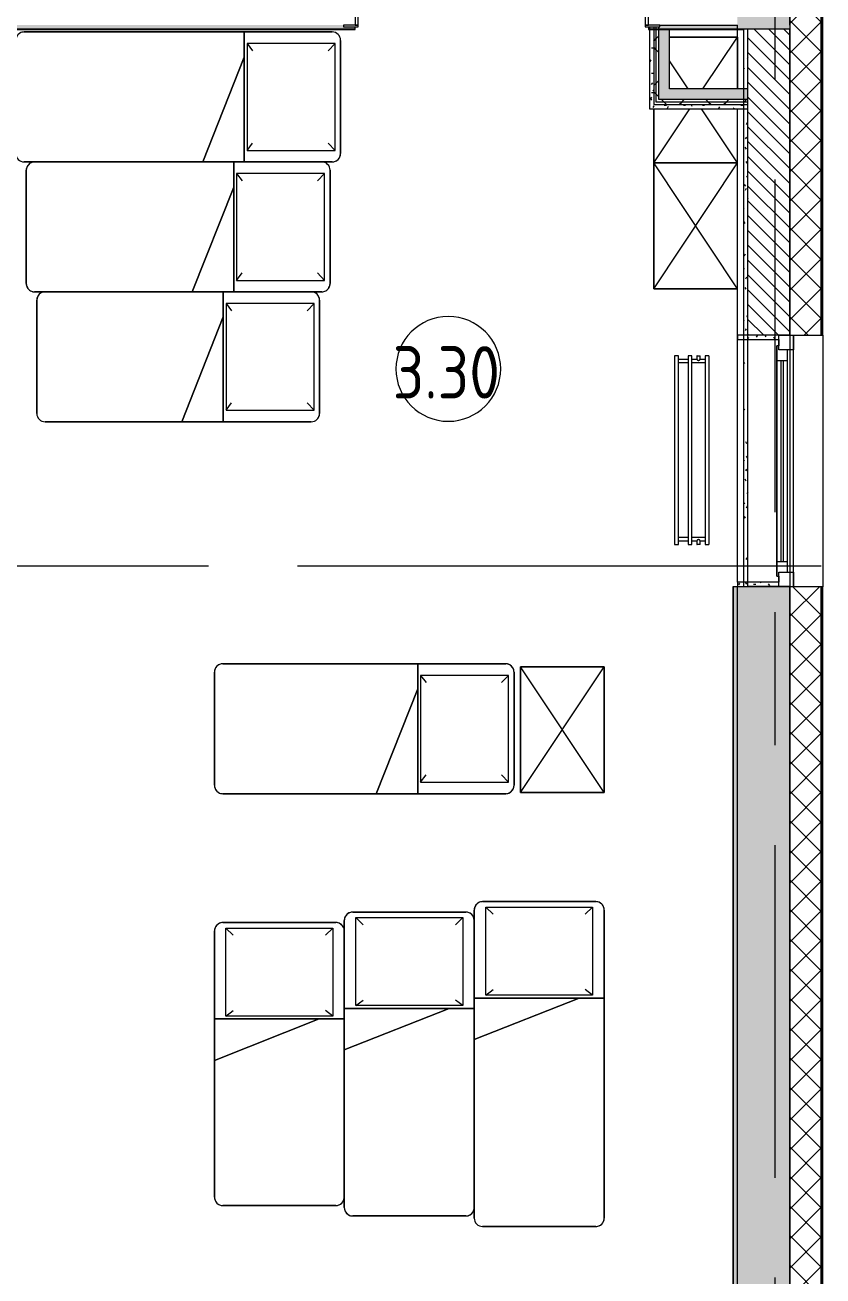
# Model space of a CAD drawing. Header units: millimetres. Extents: x 81382 to 274764, y -8553 to 29000.
# Drawn here: x 121430 to 125238, y 4411 to 10380 of the extents above; entities that cross this region are included whole.
import ezdxf

# ---------------------------------------------------------------- set-up
doc = ezdxf.new("R2010")
doc.units = ezdxf.units.MM
doc.linetypes.add('Осевая', pattern=[3175, 635, -476.25, 1587.5, -476.25])
for name, color, linetype, lineweight in [('A-AREA-IDEN', 7, 'Continuous', 9), ('A-DOOR', 7, 'Continuous', 9), ('A-DOOR-1', 7, 'Continuous', 13), ('A-DOOR-FRAM', 7, 'Continuous', 13), ('A-GLAZ', 7, 'Continuous', 9), ('A-GLAZ-1', 7, 'Continuous', 13), ('A-WALL', 7, 'Continuous', 9), ('I-WALL', 7, 'Continuous', 9), ('M-EQPM', 7, 'Continuous', 9), ('Оси', 7, 'Continuous', 9), ('Оси-2', 7, 'Осевая', 9)]:
    doc.layers.add(name, color=color, linetype=linetype, lineweight=lineweight)
for name, color, linetype, lineweight, true_color in [('A-WALL-1', 7, 'Continuous', 9, 0x3c3c3c), ('A-WALL-FNSH-1', 7, 'Continuous', 9, 0x3c3c3c), ('I-FURN-1', 7, 'Continuous', 9, 0xf0f0f0)]:
    doc.layers.add(name, color=color, linetype=linetype, lineweight=lineweight, true_color=true_color)
doc.styles.add('GOST Common', font='GOST_Common.ttf', dxfattribs={"width": 0.9, "height": 250})
pattern_1 = [(45, (0, 0), (-57.024626, 57.024626), []), (45, (57.025, 0), (-57.024626, 57.024626), [100.806, -20.161, 3.353, -16.808])]
pattern_2 = [(0, (0, 0), (121.92, 30.48), [10.058, -81.382, 10.058, -81.382, -487.68]), (0, (0, 0), (121.92, 30.48), [-182.88, 10.058, -172.822, 10.058, -81.382, -213.36]), (0, (0, 0), (121.92, 30.48), [-457.2, 10.058, -50.902, 10.058, -142.342]), (120, (45.72, 15.24), (-87.356454, 90.345817), [10.058, -81.382, 10.058, -81.382, -487.68]), (120, (45.72, 15.24), (-87.356454, 90.345817), [-182.88, 10.058, -172.822, 10.058, -81.382, -213.36]), (120, (45.72, 15.24), (-87.356454, 90.345817), [-457.2, 10.058, -50.902, 10.058, -142.342]), (240, (60.96, 76.2), (-34.563546, -120.825817), [10.058, -81.382, 10.058, -81.382, -487.68]), (240, (60.96, 76.2), (-34.563546, -120.825817), [-182.88, 10.058, -172.822, 10.058, -81.382, -213.36]), (240, (60.96, 76.2), (-34.563546, -120.825817), [-457.2, 10.058, -50.902, 10.058, -142.342])]
pattern_3 = [(45, (0, 0), (-106.06602, 106.06602), []), (135, (0, 0), (-106.06602, -106.06602), [])]

# ---------------------------------------------------------------- blocks, each defined once
blk = doc.blocks.new('120_Окно_СКБ_1Ст - 120_Окно_СКБ_1Ст 1200х2500_h_ с форточкой 3-24161067-План размещения напольных электротехнических лючков и розеток 3 этажа в осях 23-33')
at = {"layer": 'A-GLAZ'}
for p, q in [((600, -57), (-600, -57)), ((-480, -107), (480, -107)), ((480, -117), (-480, -117)), ((-580, -127), (-550, -127)), ((550, -127), (579, -127))]:
    blk.add_line(p, q, dxfattribs=at)
at = {"layer": 'A-GLAZ-1'}
for p, q in [((-600, -127), (-600, -57)), ((-600, -57), (-530, -57)), ((-530, -57), (-530, -127)), ((530, -127), (530, -57)), ((530, -57), (600, -57)), ((600, -57), (600, -127)), ((530, -87), (-530, -87)), ((-530, -87), (-530, -127)), ((-480, -137), (-480, -87)), ((480, -137), (480, -87)), ((530, -127), (530, -87)), ((-530, -127), (-600, -127)), ((-530, -127), (-550, -127)), ((-550, -127), (-550, -137)), ((-550, -137), (550, -137)), ((550, -137), (-550, -137)), ((600, -127), (530, -127)), ((550, -127), (530, -127)), ((550, -137), (550, -127))]:
    blk.add_line(p, q, dxfattribs=at)
blk = doc.blocks.new('110_Дверь_СКБ_2Ст - Д-5_п_ Из игровой в коридор-32679362-План размещения напольных электротехнических лючков и розеток 3 этажа в осях 23-33')
at = {"layer": 'A-DOOR'}
for centre, radius, start, end in [((662.5, 110), 900, 90, 180), ((-637.5, 110), 400, 360, 90)]:
    blk.add_arc(centre, radius, start, end, dxfattribs=at)
at = {"layer": 'A-DOOR-1'}
for p, q in [((662.5, 1010), (612.5, 1010)), ((612.5, 1010), (612.5, 110)), ((662.5, 110), (662.5, 1010)), ((-637.5, 510), (-637.5, 110)), ((-587.5, 510), (-637.5, 510)), ((-587.5, 110), (-587.5, 510)), ((-637.5, 110), (-587.5, 110)), ((612.5, 110), (662.5, 110))]:
    blk.add_line(p, q, dxfattribs=at)
at = {"layer": 'A-DOOR-FRAM'}
for p, q in [((-672.5, 118), (-742.5, 118)), ((-742.5, 118), (-742.5, 110)), ((-742.5, 110), (-672.5, 110)), ((-637.5, 110), (-687.5, 110)), ((-687.5, 110), (-687.5, 30)), ((-672.5, 110), (-672.5, 118)), ((-637.5, 60), (-637.5, 110)), ((-627.5, 60), (-637.5, 60)), ((-627.5, 30), (-627.5, 60)), ((662.5, 60), (652.5, 60)), ((652.5, 60), (652.5, 30)), ((662.5, 110), (662.5, 60)), ((712.5, 110), (662.5, 110)), ((767.5, 118), (697.5, 118)), ((697.5, 118), (697.5, 110)), ((697.5, 110), (767.5, 110)), ((712.5, 30), (712.5, 110)), ((767.5, 110), (767.5, 118)), ((-687.5, 30), (-627.5, 30)), ((-672.5, 30), (-687.5, 30)), ((-687.5, 30), (-687.5, -110)), ((-672.5, -110), (-672.5, 30)), ((652.5, 30), (712.5, 30)), ((712.5, 30), (697.5, 30)), ((697.5, 30), (697.5, -110)), ((712.5, -110), (712.5, 30)), ((-672.5, -110), (-742.5, -110)), ((-742.5, -110), (-742.5, -118)), ((-742.5, -118), (-672.5, -118)), ((-687.5, -110), (-672.5, -110)), ((-672.5, -118), (-672.5, -110)), ((697.5, -110), (712.5, -110)), ((767.5, -110), (697.5, -110)), ((697.5, -110), (697.5, -118)), ((697.5, -118), (767.5, -118)), ((767.5, -118), (767.5, -110))]:
    blk.add_line(p, q, dxfattribs=at)
blk = doc.blocks.new('Bed - Small Sizes - 1_118-25586206-План размещения напольных электротехнических лючков и розеток 3 этажа в осях 23-33')
at = {"layer": 'I-FURN-1'}
for p, q in [((-332.7, 1510), (-332.7, 460)), ((-332.7, 460), (-332.7, 1510)), ((247.3, 1550), (-292.7, 1550)), ((-292.7, 1550), (247.3, 1550)), ((287.3, 657.7), (287.3, 1510)), ((287.3, 1510), (287.3, 1460)), ((287.3, 1460), (287.3, 657.7)), ((287.3, 657.7), (-212.7, 460)), ((-212.7, 460), (287.3, 657.7)), ((-212.7, 460), (287.3, 657.7)), ((287.3, 460), (287.3, 657.7)), ((287.3, 657.7), (287.3, 510)), ((287.3, 510), (287.3, 657.7)), ((287.3, 657.7), (287.3, 510)), ((287.3, 510), (287.3, 460)), ((287.3, 90), (287.3, 510)), ((287.3, 510), (287.3, 90)), ((-212.7, 460), (-332.7, 460)), ((-332.7, 460), (-332.7, 40)), ((-332.7, 40), (-332.7, 460)), ((-332.7, 460), (-212.7, 460)), ((-332.7, 460), (-332.7, 40)), ((-332.7, 40), (-332.7, 460)), ((-332.7, 460), (-212.7, 460)), ((-277.5, 446.2), (-242.7, 420)), ((-277.5, 26.2), (-277.5, 446.2)), ((-277.5, 446.2), (232.5, 446.2)), ((-277.5, 446.2), (232.5, 446.2)), ((-277.5, 26.2), (-277.5, 446.2)), ((287.3, 460), (-212.7, 460)), ((-212.7, 460), (287.3, 460)), ((-212.7, 460), (287.3, 460)), ((287.3, 460), (-212.7, 460)), ((-212.7, 460), (287.3, 460)), ((232.5, 446.2), (197.3, 420)), ((232.5, 446.2), (232.5, 26.2)), ((232.5, 446.2), (232.5, 26.2)), ((287.3, 40), (287.3, 460)), ((287.3, 460), (287.3, 90)), ((-277.5, 26.2), (-242.7, 60)), ((232.5, 26.2), (197.3, 60)), ((287.3, 90), (287.3, 40)), ((287.3, 40), (287.3, 90)), ((287.3, 90), (287.3, 40)), ((-292.7, 0), (247.3, 0)), ((247.3, 0), (-292.7, 0)), ((232.5, 26.2), (-277.5, 26.2)), ((232.5, 26.2), (-277.5, 26.2)), ((-292.7, 0), (247.3, 0)), ((247.3, 0), (-292.7, 0))]:
    blk.add_line(p, q, dxfattribs=at)
for centre, start, end in [((-292.7, 1510), 90, 180), ((-292.7, 1510), 105, 180), ((-292.7, 1510), 90, 105), ((247.3, 1510), 360, 90), ((247.3, 1510), 45, 90), ((247.3, 1510), 0, 45), ((-292.7, 40), 180, 270), ((-292.7, 40), 180, 270), ((-292.7, 40), 180, 270), ((-292.7, 40), 180, 210), ((-292.7, 40), 210, 225), ((-292.7, 40), 225, 240), ((-292.7, 40), 240, 255), ((-292.7, 40), 255, 270), ((247.3, 40), 270, 360), ((247.3, 40), 270, 0), ((247.3, 40), 270, 360), ((247.3, 40), 270, 285), ((247.3, 40), 285, 300), ((247.3, 40), 300, 315), ((247.3, 40), 315, 330), ((247.3, 40), 330, 345), ((247.3, 40), 345, 360)]:
    blk.add_arc(centre, 40, start, end, dxfattribs=at)
blk = doc.blocks.new('Bed - Small Sizes - Single 5-25586207-План размещения напольных электротехнических лючков и розеток 3 этажа в осях 23-33')
at = {"layer": 'I-FURN-1'}
for p, q in [((247.3, 1450), (-292.7, 1450)), ((-292.7, 1450), (247.3, 1450)), ((-332.7, 1410), (-332.7, 607.7)), ((-332.7, 607.7), (-332.7, 1410)), ((287.3, 657.7), (287.3, 1410)), ((287.3, 1410), (287.3, 1360)), ((287.3, 1360), (287.3, 657.7)), ((287.3, 657.7), (-212.7, 460)), ((-212.7, 460), (287.3, 657.7)), ((-212.7, 460), (287.3, 657.7)), ((287.3, 460), (287.3, 657.7)), ((287.3, 657.7), (287.3, 510)), ((287.3, 510), (287.3, 657.7)), ((287.3, 657.7), (287.3, 510)), ((-332.7, 607.7), (-332.7, 460)), ((-332.7, 460), (-332.7, 607.7)), ((287.3, 510), (287.3, 460)), ((287.3, 90), (287.3, 510)), ((287.3, 510), (287.3, 90)), ((-212.7, 460), (-332.7, 460)), ((-332.7, 460), (-332.7, 410)), ((-332.7, 40), (-332.7, 460)), ((-332.7, 460), (-212.7, 460)), ((-332.7, 460), (-332.7, 40)), ((-332.7, 40), (-332.7, 460)), ((-332.7, 460), (-212.7, 460)), ((-277.5, 446.2), (-242.7, 420)), ((-277.5, 26.2), (-277.5, 446.2)), ((-277.5, 446.2), (232.5, 446.2)), ((-277.5, 446.2), (232.5, 446.2)), ((-277.5, 26.2), (-277.5, 446.2)), ((287.3, 460), (-212.7, 460)), ((-212.7, 460), (287.3, 460)), ((-212.7, 460), (287.3, 460)), ((287.3, 460), (-212.7, 460)), ((-212.7, 460), (287.3, 460)), ((232.5, 446.2), (197.3, 420)), ((232.5, 446.2), (232.5, 26.2)), ((232.5, 446.2), (232.5, 26.2)), ((287.3, 40), (287.3, 460)), ((287.3, 460), (287.3, 90)), ((-332.7, 410), (-332.7, 40)), ((-277.5, 26.2), (-242.7, 60)), ((232.5, 26.2), (197.3, 60)), ((287.3, 90), (287.3, 40)), ((287.3, 40), (287.3, 90)), ((287.3, 90), (287.3, 40)), ((-292.7, 0), (247.3, 0)), ((247.3, 0), (-292.7, 0)), ((232.5, 26.2), (-277.5, 26.2)), ((232.5, 26.2), (-277.5, 26.2)), ((-292.7, 0), (247.3, 0)), ((247.3, 0), (-292.7, 0))]:
    blk.add_line(p, q, dxfattribs=at)
for centre, start, end in [((-292.7, 1410), 90, 180), ((-292.7, 1410), 90, 150), ((247.3, 1410), 360, 90), ((247.3, 1410), 75, 90), ((247.3, 1410), 0, 75), ((-292.7, 1410), 150, 180), ((-292.7, 40), 180, 270), ((-292.7, 40), 180, 225), ((-292.7, 40), 180, 240), ((-292.7, 40), 180, 195), ((-292.7, 40), 195, 210), ((-292.7, 40), 210, 270), ((-292.7, 40), 225, 255), ((-292.7, 40), 240, 270), ((-292.7, 40), 255, 270), ((247.3, 40), 270, 360), ((247.3, 40), 270, 300), ((247.3, 40), 270, 285), ((247.3, 40), 270, 285), ((247.3, 40), 285, 330), ((247.3, 40), 285, 315), ((247.3, 40), 300, 360), ((247.3, 40), 315, 330), ((247.3, 40), 330, 0), ((247.3, 40), 330, 360)]:
    blk.add_arc(centre, 40, start, end, dxfattribs=at)
blk = doc.blocks.new('Bed - Small Sizes - Single 6-25586208-План размещения напольных электротехнических лючков и розеток 3 этажа в осях 23-33')
at = {"layer": 'I-FURN-1'}
for p, q in [((247.3, 1350), (-292.7, 1350)), ((-292.7, 1350), (247.3, 1350)), ((-332.7, 1310), (-332.7, 607.7)), ((-332.7, 607.7), (-332.7, 1310)), ((287.3, 657.7), (287.3, 1310)), ((287.3, 1310), (287.3, 657.7)), ((287.3, 657.7), (-212.7, 460)), ((-212.7, 460), (287.3, 657.7)), ((-212.7, 460), (287.3, 657.7)), ((287.3, 460), (287.3, 657.7)), ((287.3, 657.7), (287.3, 460)), ((287.3, 40), (287.3, 657.7)), ((287.3, 657.7), (287.3, 40)), ((-332.7, 607.7), (-332.7, 460)), ((-332.7, 460), (-332.7, 607.7)), ((-212.7, 460), (-332.7, 460)), ((-332.7, 460), (-332.7, 410)), ((-332.7, 40), (-332.7, 460)), ((-332.7, 460), (-212.7, 460)), ((-332.7, 460), (-332.7, 40)), ((-332.7, 40), (-332.7, 460)), ((-332.7, 460), (-212.7, 460)), ((-277.5, 446.2), (-242.7, 420)), ((-277.5, 26.2), (-277.5, 446.2)), ((-277.5, 446.2), (232.5, 446.2)), ((-277.5, 446.2), (232.5, 446.2)), ((-277.5, 26.2), (-277.5, 446.2)), ((287.3, 460), (-212.7, 460)), ((-212.7, 460), (287.3, 460)), ((-212.7, 460), (287.3, 460)), ((287.3, 460), (-212.7, 460)), ((-212.7, 460), (287.3, 460)), ((232.5, 446.2), (197.3, 420)), ((232.5, 446.2), (232.5, 26.2)), ((232.5, 446.2), (232.5, 26.2)), ((287.3, 40), (287.3, 460)), ((287.3, 460), (287.3, 40)), ((-332.7, 410), (-332.7, 40)), ((-277.5, 26.2), (-242.7, 60)), ((232.5, 26.2), (197.3, 60)), ((-292.7, 0), (247.3, 0)), ((247.3, 0), (-292.7, 0)), ((232.5, 26.2), (-277.5, 26.2)), ((232.5, 26.2), (-277.5, 26.2)), ((-292.7, 0), (247.3, 0)), ((247.3, 0), (-292.7, 0))]:
    blk.add_line(p, q, dxfattribs=at)
for centre, start, end in [((-292.7, 1310), 90, 180), ((-292.7, 1310), 105, 180), ((-292.7, 1310), 90, 105), ((247.3, 1310), 360, 90), ((247.3, 1310), 75, 90), ((247.3, 1310), 60, 75), ((247.3, 1310), 45, 60), ((247.3, 1310), 30, 45), ((247.3, 1310), 15, 30), ((247.3, 1310), 0, 15), ((-292.7, 40), 180, 270), ((-292.7, 40), 180, 210), ((-292.7, 40), 180, 195), ((-292.7, 40), 180, 270), ((-292.7, 40), 195, 225), ((-292.7, 40), 210, 240), ((-292.7, 40), 225, 255), ((-292.7, 40), 240, 270), ((-292.7, 40), 255, 270), ((247.3, 40), 270, 360), ((247.3, 40), 270, 360), ((247.3, 40), 270, 300), ((247.3, 40), 270, 285), ((247.3, 40), 285, 345), ((247.3, 40), 300, 315), ((247.3, 40), 315, 360), ((247.3, 40), 345, 0)]:
    blk.add_arc(centre, 40, start, end, dxfattribs=at)
blk = doc.blocks.new('Bed - Small Sizes - 1_119-25446116-План размещения напольных электротехнических лючков и розеток 3 этажа в осях 23-33')
at = {"layer": 'I-FURN-1'}
for p, q in [((247.3, 0), (-292.7, 0)), ((-292.7, 0), (247.3, 0)), ((247.3, 0), (-292.7, 0)), ((-292.7, 0), (247.3, 0)), ((-332.7, -40), (-332.7, -460)), ((-332.7, -460), (-332.7, -40)), ((-332.7, -40), (-332.7, -460)), ((-332.7, -460), (-332.7, -40)), ((-277.5, -26.2), (-242.7, -60)), ((232.5, -26.2), (-277.5, -26.2)), ((-277.5, -26.2), (-277.5, -446.2)), ((232.5, -26.2), (-277.5, -26.2)), ((-277.5, -26.2), (-277.5, -446.2)), ((232.5, -26.2), (197.3, -60)), ((232.5, -446.2), (232.5, -26.2)), ((232.5, -446.2), (232.5, -26.2)), ((287.3, -460), (287.3, -40)), ((287.3, -40), (287.3, -460)), ((287.3, -657.7), (287.3, -40)), ((287.3, -40), (287.3, -657.7)), ((-332.7, -460), (-212.7, -460)), ((-212.7, -460), (-332.7, -460)), ((-332.7, -460), (-332.7, -1390)), ((-332.7, -1390), (-332.7, -460)), ((-332.7, -460), (-212.7, -460)), ((-277.5, -446.2), (-242.7, -420)), ((-277.5, -446.2), (232.5, -446.2)), ((-277.5, -446.2), (232.5, -446.2)), ((-212.7, -460), (287.3, -460)), ((287.3, -460), (-212.7, -460)), ((287.3, -460), (-212.7, -460)), ((-212.7, -460), (287.3, -657.7)), ((287.3, -657.7), (-212.7, -460)), ((-212.7, -460), (287.3, -460)), ((-212.7, -460), (287.3, -657.7)), ((-212.7, -460), (287.3, -460)), ((232.5, -446.2), (197.3, -420)), ((287.3, -657.7), (287.3, -460)), ((287.3, -460), (287.3, -657.7)), ((287.3, -1390), (287.3, -657.7)), ((287.3, -657.7), (287.3, -1390)), ((-292.7, -1430), (247.3, -1430)), ((247.3, -1430), (-292.7, -1430))]:
    blk.add_line(p, q, dxfattribs=at)
for centre, start, end in [((-292.7, -40), 90, 180), ((-292.7, -40), 90, 105), ((247.3, -40), 360, 90), ((247.3, -40), 30, 90), ((-292.7, -40), 90, 180), ((-292.7, -40), 105, 180), ((-292.7, -40), 120, 180), ((-292.7, -40), 90, 120), ((247.3, -40), 75, 90), ((247.3, -40), 0, 90), ((247.3, -40), 0, 75), ((247.3, -40), 15, 30), ((247.3, -40), 0, 15), ((-292.7, -1390), 180, 270), ((-292.7, -1390), 180, 195), ((-292.7, -1390), 195, 255), ((-292.7, -1390), 255, 270), ((247.3, -1390), 270, 0), ((247.3, -1390), 270, 285), ((247.3, -1390), 285, 300), ((247.3, -1390), 300, 330), ((247.3, -1390), 330, 345), ((247.3, -1390), 345, 0)]:
    blk.add_arc(centre, 40, start, end, dxfattribs=at)
blk = doc.blocks.new('Шкаф параметрический - 1_257-25586514-План размещения напольных электротехнических лючков и розеток 3 этажа в осях 23-33')
at = {"layer": 'I-FURN-1'}
for p, q in [((0, 0), (600, 400)), ((0, 400), (600, 0)), ((600, 400), (0, 400)), ((0, 400), (0, 0)), ((0, 0), (0, 400)), ((0, 400), (600, 400)), ((600, 0), (600, 400)), ((600, 400), (600, 0)), ((0, 0), (600, 0))]:
    blk.add_line(p, q, dxfattribs=at)
blk = doc.blocks.new('Шкаф параметрический - 1_257-V38-План размещения напольных электротехнических лючков и розеток 3 этажа в осях 23-33')
at = {"layer": 'I-FURN-1'}
for p, q in [((0, 0), (600, 400)), ((0, 400), (600, 0)), ((600, 400), (0, 400)), ((0, 400), (0, 0)), ((0, 0), (0, 400)), ((0, 400), (600, 400)), ((600, 0), (600, 400)), ((600, 400), (600, 0)), ((0, 0), (600, 0)), ((600, 0), (0, 0))]:
    blk.add_line(p, q, dxfattribs=at)
blk = doc.blocks.new('Bed - Small Sizes - 1_118-V51-План размещения напольных электротехнических лючков и розеток 3 этажа в осях 23-33')
at = {"layer": 'I-FURN-1'}
for p, q in [((247.3, 0), (-292.7, 0)), ((-292.7, 0), (247.3, 0)), ((247.3, 0), (-292.7, 0)), ((-292.7, 0), (247.3, 0)), ((-332.7, -40), (-332.7, -460)), ((-332.7, -460), (-332.7, -40)), ((-332.7, -40), (-332.7, -460)), ((-332.7, -460), (-332.7, -40)), ((-277.5, -26.2), (-242.7, -60)), ((232.5, -26.2), (-277.5, -26.2)), ((-277.5, -26.2), (-277.5, -446.2)), ((232.5, -26.2), (-277.5, -26.2)), ((-277.5, -26.2), (-277.5, -446.2)), ((232.5, -26.2), (197.3, -60)), ((232.5, -446.2), (232.5, -26.2)), ((232.5, -446.2), (232.5, -26.2)), ((287.3, -460), (287.3, -40)), ((287.3, -40), (287.3, -90)), ((287.3, -90), (287.3, -40)), ((287.3, -40), (287.3, -90)), ((287.3, -90), (287.3, -460)), ((287.3, -510), (287.3, -90)), ((287.3, -90), (287.3, -510)), ((-332.7, -460), (-212.7, -460)), ((-212.7, -460), (-332.7, -460)), ((-332.7, -460), (-332.7, -1510)), ((-332.7, -1510), (-332.7, -460)), ((-332.7, -460), (-212.7, -460)), ((-277.5, -446.2), (-242.7, -420)), ((-277.5, -446.2), (232.5, -446.2)), ((-277.5, -446.2), (232.5, -446.2)), ((-212.7, -460), (287.3, -460)), ((287.3, -460), (-212.7, -460)), ((287.3, -460), (-212.7, -460)), ((-212.7, -460), (287.3, -657.7)), ((287.3, -657.7), (-212.7, -460)), ((-212.7, -460), (287.3, -460)), ((-212.7, -460), (287.3, -657.7)), ((-212.7, -460), (287.3, -460)), ((232.5, -446.2), (197.3, -420)), ((287.3, -657.7), (287.3, -460)), ((287.3, -460), (287.3, -510)), ((287.3, -510), (287.3, -657.7)), ((287.3, -657.7), (287.3, -510)), ((287.3, -510), (287.3, -657.7)), ((287.3, -1510), (287.3, -657.7)), ((287.3, -657.7), (287.3, -1460)), ((287.3, -1460), (287.3, -1510)), ((-292.7, -1550), (247.3, -1550)), ((247.3, -1550), (-292.7, -1550))]:
    blk.add_line(p, q, dxfattribs=at)
for centre, start, end in [((-292.7, -40), 90, 180), ((-292.7, -40), 90, 180), ((247.3, -40), 360, 90), ((247.3, -40), 30, 90), ((-292.7, -40), 90, 180), ((-292.7, -40), 90, 180), ((247.3, -40), 45, 90), ((247.3, -40), 0, 90), ((247.3, -40), 30, 45), ((247.3, -40), 0, 30), ((247.3, -40), 15, 30), ((247.3, -40), 0, 15), ((-292.7, -1510), 180, 270), ((-292.7, -1510), 180, 195), ((-292.7, -1510), 195, 210), ((-292.7, -1510), 210, 240), ((-292.7, -1510), 240, 255), ((-292.7, -1510), 255, 270), ((247.3, -1510), 270, 360), ((247.3, -1510), 270, 0)]:
    blk.add_arc(centre, 40, start, end, dxfattribs=at)
blk = doc.blocks.new('Bed - Small Sizes - Single 5-V52-План размещения напольных электротехнических лючков и розеток 3 этажа в осях 23-33')
at = {"layer": 'I-FURN-1'}
for p, q in [((247.3, 0), (-292.7, 0)), ((-292.7, 0), (247.3, 0)), ((247.3, 0), (-292.7, 0)), ((-292.7, 0), (247.3, 0)), ((-332.7, -40), (-332.7, -410)), ((-332.7, -460), (-332.7, -40)), ((-332.7, -40), (-332.7, -460)), ((-332.7, -460), (-332.7, -40)), ((-277.5, -26.2), (-242.7, -60)), ((232.5, -26.2), (-277.5, -26.2)), ((-277.5, -26.2), (-277.5, -446.2)), ((232.5, -26.2), (-277.5, -26.2)), ((-277.5, -26.2), (-277.5, -446.2)), ((232.5, -26.2), (197.3, -60)), ((232.5, -446.2), (232.5, -26.2)), ((232.5, -446.2), (232.5, -26.2)), ((287.3, -460), (287.3, -40)), ((287.3, -40), (287.3, -90)), ((287.3, -90), (287.3, -40)), ((287.3, -40), (287.3, -90)), ((287.3, -90), (287.3, -460)), ((287.3, -510), (287.3, -90)), ((287.3, -90), (287.3, -510)), ((-332.7, -410), (-332.7, -460)), ((-332.7, -460), (-212.7, -460)), ((-212.7, -460), (-332.7, -460)), ((-332.7, -460), (-332.7, -607.7)), ((-332.7, -607.7), (-332.7, -460)), ((-332.7, -460), (-212.7, -460)), ((-277.5, -446.2), (-242.7, -420)), ((-277.5, -446.2), (232.5, -446.2)), ((-277.5, -446.2), (232.5, -446.2)), ((-212.7, -460), (287.3, -460)), ((287.3, -460), (-212.7, -460)), ((287.3, -460), (-212.7, -460)), ((-212.7, -460), (287.3, -657.7)), ((287.3, -657.7), (-212.7, -460)), ((-212.7, -460), (287.3, -460)), ((-212.7, -460), (287.3, -657.7)), ((-212.7, -460), (287.3, -460)), ((232.5, -446.2), (197.3, -420)), ((287.3, -657.7), (287.3, -460)), ((287.3, -460), (287.3, -510)), ((287.3, -510), (287.3, -657.7)), ((287.3, -657.7), (287.3, -510)), ((287.3, -510), (287.3, -657.7)), ((-332.7, -607.7), (-332.7, -1410)), ((-332.7, -1410), (-332.7, -607.7)), ((287.3, -1410), (287.3, -657.7)), ((287.3, -657.7), (287.3, -1360)), ((287.3, -1360), (287.3, -1410)), ((-292.7, -1450), (247.3, -1450)), ((247.3, -1450), (-292.7, -1450))]:
    blk.add_line(p, q, dxfattribs=at)
for centre, start, end in [((-292.7, -40), 90, 180), ((-292.7, -40), 90, 180), ((247.3, -40), 360, 90), ((247.3, -40), 60, 90), ((-292.7, -40), 90, 180), ((-292.7, -40), 90, 180), ((247.3, -40), 0, 90), ((247.3, -40), 0, 90), ((247.3, -40), 45, 60), ((247.3, -40), 30, 45), ((247.3, -40), 15, 30), ((247.3, -40), 0, 15), ((-292.7, -1410), 180, 270), ((-292.7, -1410), 180, 255), ((247.3, -1410), 270, 0), ((247.3, -1410), 300, 330), ((247.3, -1410), 330, 0), ((-292.7, -1410), 255, 270), ((247.3, -1410), 270, 285), ((247.3, -1410), 285, 300)]:
    blk.add_arc(centre, 40, start, end, dxfattribs=at)
blk = doc.blocks.new('Bed - Small Sizes - Single 6-V53-План размещения напольных электротехнических лючков и розеток 3 этажа в осях 23-33')
at = {"layer": 'I-FURN-1'}
for p, q in [((247.3, 0), (-292.7, 0)), ((-292.7, 0), (247.3, 0)), ((247.3, 0), (-292.7, 0)), ((-292.7, 0), (247.3, 0)), ((-332.7, -40), (-332.7, -410)), ((-332.7, -460), (-332.7, -40)), ((-332.7, -40), (-332.7, -460)), ((-332.7, -460), (-332.7, -40)), ((-277.5, -26.2), (-242.7, -60)), ((232.5, -26.2), (-277.5, -26.2)), ((-277.5, -26.2), (-277.5, -446.2)), ((232.5, -26.2), (-277.5, -26.2)), ((-277.5, -26.2), (-277.5, -446.2)), ((232.5, -26.2), (197.3, -60)), ((232.5, -446.2), (232.5, -26.2)), ((232.5, -446.2), (232.5, -26.2)), ((287.3, -460), (287.3, -40)), ((287.3, -40), (287.3, -460)), ((287.3, -657.7), (287.3, -40)), ((287.3, -40), (287.3, -657.7)), ((-332.7, -410), (-332.7, -460)), ((-332.7, -460), (-212.7, -460)), ((-212.7, -460), (-332.7, -460)), ((-332.7, -460), (-332.7, -607.7)), ((-332.7, -607.7), (-332.7, -460)), ((-332.7, -460), (-212.7, -460)), ((-277.5, -446.2), (-242.7, -420)), ((-277.5, -446.2), (232.5, -446.2)), ((-277.5, -446.2), (232.5, -446.2)), ((-212.7, -460), (287.3, -460)), ((287.3, -460), (-212.7, -460)), ((287.3, -460), (-212.7, -460)), ((-212.7, -460), (287.3, -657.7)), ((287.3, -657.7), (-212.7, -460)), ((-212.7, -460), (287.3, -460)), ((-212.7, -460), (287.3, -657.7)), ((-212.7, -460), (287.3, -460)), ((232.5, -446.2), (197.3, -420)), ((287.3, -657.7), (287.3, -460)), ((287.3, -460), (287.3, -657.7)), ((-332.7, -607.7), (-332.7, -1310)), ((-332.7, -1310), (-332.7, -607.7)), ((287.3, -1310), (287.3, -657.7)), ((287.3, -657.7), (287.3, -1310)), ((-292.7, -1350), (247.3, -1350)), ((247.3, -1350), (-292.7, -1350))]:
    blk.add_line(p, q, dxfattribs=at)
for centre, start, end in [((-292.7, -40), 90, 180), ((-292.7, -40), 90, 105), ((247.3, -40), 360, 90), ((247.3, -40), 75, 90), ((-292.7, -40), 90, 180), ((-292.7, -40), 135, 180), ((-292.7, -40), 150, 180), ((-292.7, -40), 120, 150), ((-292.7, -40), 120, 135), ((-292.7, -40), 105, 120), ((-292.7, -40), 105, 120), ((-292.7, -40), 90, 105), ((247.3, -40), 0, 90), ((247.3, -40), 0, 90), ((247.3, -40), 60, 75), ((247.3, -40), 45, 60), ((247.3, -40), 0, 45), ((-292.7, -1310), 180, 270), ((-292.7, -1310), 180, 195), ((247.3, -1310), 270, 0), ((247.3, -1310), 270, 0), ((-292.7, -1310), 195, 210), ((-292.7, -1310), 210, 270)]:
    blk.add_arc(centre, 40, start, end, dxfattribs=at)
blk = doc.blocks.new('Шкаф параметрический - 1_257-V57-План размещения напольных электротехнических лючков и розеток 3 этажа в осях 23-33')
at = {"layer": 'I-FURN-1'}
for p, q in [((0, 400), (258, 228)), ((258, 400), (0, 400)), ((0, 400), (0, 0)), ((0, 0), (0, 400)), ((0, 400), (258, 400)), ((353, 235.3), (487.5, 325)), ((600, 0), (600, 325)), ((600, 325), (600, 0)), ((0, 0), (258, 172)), ((353, 164.7), (600, 0)), ((0, 0), (258, 0)), ((353, 0), (600, 0)), ((600, 0), (353, 0))]:
    blk.add_line(p, q, dxfattribs=at)
blk = doc.blocks.new('radiator_prado_classic_z_tip_30_po exemplyaru - Classic Z Тип 30-300-31430728-План размещения напольных электротехнических лючков и розеток 3 этажа в осях 23-33')
at = {"layer": 'M-EQPM'}
for p, q in [((0, 228), (0, 210)), ((900, 228), (0, 228)), ((0, 210), (900, 210)), ((17.5, 210), (17.5, 164)), ((32.5, 164), (32.5, 210)), ((867.5, 210), (867.5, 164)), ((882.5, 164), (882.5, 210)), ((900, 210), (900, 228)), ((900, 164), (0, 164)), ((0, 164), (0, 146)), ((0, 146), (900, 146)), ((17.5, 121.5), (0, 121.5)), ((17.5, 121.5), (0, 121.5)), ((0, 121.5), (0, 121.2)), ((0, 106.5), (0, 121.5)), ((0, 121.2), (0, 121.2)), ((17.5, 146), (17.5, 121.5)), ((32.5, 82), (32.5, 146)), ((867.5, 146), (867.5, 82)), ((882.5, 121.5), (882.5, 146)), ((900, 121.5), (882.5, 121.5)), ((900, 121.5), (882.5, 121.5)), ((900, 146), (900, 164)), ((900, 121.5), (900, 106.5)), ((900, 121.2), (900, 121.5)), ((900, 121.5), (900, 121.2)), ((900, 121.2), (900, 121.5)), ((0, 106.8), (0, 106.5)), ((0, 106.8), (0, 106.8)), ((0, 106.5), (17.5, 106.5)), ((0, 106.5), (17.5, 106.5)), ((900, 82), (0, 82)), ((0, 82), (0, 64)), ((900, 64), (0, 64)), ((17.5, 106.5), (17.5, 82)), ((882.5, 82), (882.5, 106.5)), ((882.5, 106.5), (900, 106.5)), ((882.5, 106.5), (900, 106.5)), ((900, 106.5), (900, 106.8)), ((900, 106.8), (900, 106.5)), ((900, 106.5), (900, 106.8)), ((900, 64), (900, 82))]:
    blk.add_line(p, q, dxfattribs=at)
for points, knots in [([(25, 114), (24.5, 114.5), (23.6, 115.4), (22.4, 116.6), (21.6, 117.4), (21.1, 117.9), (20.8, 118.2), (20.5, 118.5), (20.2, 118.8), (19.8, 119.1), (19.6, 119.4), (19.3, 119.7), (19, 120), (18.7, 120.3), (18.5, 120.5), (18.3, 120.7), (18.1, 120.9), (17.9, 121.1), (17.8, 121.2), (17.7, 121.3), (17.5, 121.5), (17.5, 121.5), (17.5, 121.5)], [0, 0, 0, 0, 0.142857, 0.285714, 0.357143, 0.392857, 0.428571, 0.464286, 0.5, 0.535714, 0.571429, 0.607143, 0.642857, 0.678571, 0.714286, 0.75, 0.785714, 0.821429, 0.857143, 0.892857, 0.928571, 1, 1, 1, 1]), ([(875, 114), (875.5, 114.5), (876.4, 115.4), (877.6, 116.6), (878.4, 117.4), (878.9, 117.9), (879.2, 118.2), (879.5, 118.5), (879.8, 118.8), (880.1, 119.2), (880.4, 119.4), (880.7, 119.7), (881, 120), (881.3, 120.3), (881.5, 120.5), (881.7, 120.7), (881.9, 120.9), (882.1, 121.1), (882.2, 121.2), (882.3, 121.3), (882.5, 121.5), (882.5, 121.5), (882.5, 121.5)], [0, 0, 0, 0, 0.142857, 0.285714, 0.357143, 0.392857, 0.428571, 0.464286, 0.5, 0.535714, 0.571429, 0.607143, 0.642857, 0.678571, 0.714286, 0.75, 0.785714, 0.821429, 0.857143, 0.892857, 0.928571, 1, 1, 1, 1]), ([(17.5, 106.5), (17.5, 106.5), (17.5, 106.5), (17.7, 106.7), (17.8, 106.8), (17.9, 106.9), (18.1, 107.1), (18.3, 107.3), (18.5, 107.5), (18.7, 107.7), (19, 108), (19.3, 108.3), (19.6, 108.6), (19.8, 108.9), (20.3, 109.3), (20.7, 109.7), (21.1, 110.1), (21.6, 110.6), (22.4, 111.4), (23.6, 112.6), (24.5, 113.5), (25, 114)], [0, 0, 0, 0, 0.071429, 0.107143, 0.142857, 0.178571, 0.214286, 0.25, 0.285714, 0.321429, 0.357143, 0.392857, 0.428571, 0.464286, 0.5, 0.571429, 0.607143, 0.642857, 0.714286, 0.857143, 1, 1, 1, 1]), ([(882.5, 106.5), (882.5, 106.5), (882.5, 106.5), (882.3, 106.7), (882.2, 106.8), (882.1, 106.9), (881.9, 107.1), (881.7, 107.3), (881.5, 107.5), (881.3, 107.7), (881, 108), (880.7, 108.3), (880.4, 108.6), (880.1, 108.8), (879.7, 109.3), (879.3, 109.7), (878.9, 110.1), (878.4, 110.6), (877.6, 111.4), (876.4, 112.6), (875.5, 113.5), (875, 114)], [0, 0, 0, 0, 0.071429, 0.107143, 0.142857, 0.178571, 0.214286, 0.25, 0.285714, 0.321429, 0.357143, 0.392857, 0.428571, 0.464286, 0.5, 0.571429, 0.607143, 0.642857, 0.714286, 0.857143, 1, 1, 1, 1])]:
    blk.add_open_spline(points, degree=3, knots=knots, dxfattribs=at)
blk = doc.blocks.new('Марка_Помещения - Номер-25198446-План размещения напольных электротехнических лючков и розеток 3 этажа в осях 23-33')
at = {"layer": 'A-AREA-IDEN'}
for start, end in [(360, 180), (180, 360)]:
    blk.add_arc((0, 0), 2.5, start, end, dxfattribs=at)

msp = doc.modelspace()

# ---------------------------------------------------------------- hatches: boundary and pattern name
at = {"layer": 'A-WALL'}
h = msp.add_hatch(dxfattribs=at)
h.set_pattern_fill('FP_1', color=256, style=0, pattern_type=2)
h.set_pattern_definition([(45, (0, 0), (-70.71068, 70.71068), []), (135, (0, 0), (-70.71068, -70.71068), [])])
h.paths.add_polyline_path([(125080, -250), (125230, -250), (125230, 7700), (125080, 7700), (125080, -100)])
h.paths.add_polyline_path([(125080, 8900), (125230, 8900), (125230, 10820), (125080, 10820), (125080, 9176.1)])
h.paths.add_polyline_path([(125230, 13120), (125230, 21400), (125080, 21400), (125080, 13120)])
h = msp.add_hatch(dxfattribs=at)
h.set_pattern_fill('FP_2', color=256, style=0, pattern_type=2)
h.set_pattern_definition([(135, (0, 0), (-35.35534, -35.35534), [])])
h.paths.add_polyline_path([(124880, 8900), (125080, 8900), (125080, 10360), (124880, 10360), (124880, 8959.8)])
at = {"layer": 'I-WALL'}
h = msp.add_hatch(dxfattribs=at)
h.set_pattern_fill('FP_4', color=256, style=0, pattern_type=2)
h.set_pattern_definition(pattern_1)
h.paths.add_polyline_path([(125080, 10360), (125080, 10820), (124830, 10820), (124830, 10360), (124880, 10360)])
h.paths.add_polyline_path([(125080, 13120), (125080, 21400), (124830, 21400), (124830, 13120)])
h = msp.add_hatch(dxfattribs=at)
h.set_pattern_fill('FP_35', color=256, style=0, pattern_type=2)
h.set_pattern_definition(pattern_2)
h.paths.add_polyline_path([(124701.6, 10360), (124830, 10360), (124830, 10380), (124460, 10380), (124460, 10372), (124455, 10372), (124455, 10360), (124616.7, 10360)])
h.paths.add_polyline_path([(124405, 10360), (124430, 10360), (124430, 10372), (124405, 10372)])
h.paths.add_polyline_path([(122708.8, 10360), (123005, 10360), (123005, 10372), (122950, 10372), (122950, 10380), (121210, 10380), (121210, 10360), (121436.8, 10360)])
h = msp.add_hatch(dxfattribs=at)
h.set_pattern_fill('FP_35', color=256, style=0, pattern_type=2)
h.set_pattern_definition(pattern_2)
h.paths.add_polyline_path([(124410, 10000), (124430, 10000), (124430, 10372), (124410, 10372), (124410, 10041.3)])
h = msp.add_hatch(dxfattribs=at)
h.set_pattern_fill('FP_62', color=256, style=0, pattern_type=2)
h.set_pattern_definition(pattern_3)
h.paths.add_polyline_path([(124442.5, 10000), (124442.5, 10372), (124430, 10372), (124430, 10000)])
h = msp.add_hatch(dxfattribs=at)
h.set_pattern_fill('FP_62', color=256, style=0, pattern_type=2)
h.set_pattern_definition(pattern_3)
h.paths.add_polyline_path([(124455, 10012.5), (124455, 10372), (124442.5, 10372), (124442.5, 10012.5)])
for points in [[(124505, 10025), (124505, 10360), (124455, 10360), (124455, 10025)], [(124505, 10025), (124880, 10025), (124880, 10075), (124505, 10075), (124505, 10041.3)]]:
    msp.add_hatch(color=256, dxfattribs=at).paths.add_polyline_path(points)
h = msp.add_hatch(dxfattribs=at)
h.set_pattern_fill('FP_35', color=256, style=0, pattern_type=2)
h.set_pattern_definition(pattern_2)
h.paths.add_polyline_path([(124860, 7700), (124880, 7701), (124880, 10360), (124860, 10360), (124860, 7701)])
h = msp.add_hatch(dxfattribs=at)
h.set_pattern_fill('FP_35', color=256, style=0, pattern_type=2)
h.set_pattern_definition(pattern_2)
h.paths.add_polyline_path([(124880, 9980), (124880, 10000), (124410, 10000), (124410, 9980)])
h = msp.add_hatch(dxfattribs=at)
h.set_pattern_fill('FP_62', color=256, style=0, pattern_type=2)
h.set_pattern_definition(pattern_3)
h.paths.add_polyline_path([(124880, 10000), (124880, 10012.5), (124442.5, 10012.5), (124442.5, 10000), (124505, 10000)])
h = msp.add_hatch(dxfattribs=at)
h.set_pattern_fill('FP_62', color=256, style=0, pattern_type=2)
h.set_pattern_definition(pattern_3)
h.paths.add_polyline_path([(124880, 10012.5), (124880, 10025), (124455, 10025), (124455, 10012.5), (124505, 10012.5)])
h = msp.add_hatch(dxfattribs=at)
h.set_pattern_fill('FP_35', color=256, style=0, pattern_type=2)
h.set_pattern_definition(pattern_2)
h.paths.add_polyline_path([(124830.2, 8880), (125028, 8880), (125028, 8900), (124830.2, 8900)])
h = msp.add_hatch(dxfattribs=at)
h.set_pattern_fill('FP_35', color=256, style=0, pattern_type=2)
h.set_pattern_definition(pattern_2)
h.paths.add_polyline_path([(124830, 160), (124830, 7701), (124810, 7700), (124810, 160)])
h = msp.add_hatch(dxfattribs=at)
h.set_pattern_fill('FP_35', color=256, style=0, pattern_type=2)
h.set_pattern_definition(pattern_2)
h.paths.add_polyline_path([(124830, 7701), (125028, 7701), (125028, 7721), (124830, 7721)])
h = msp.add_hatch(dxfattribs=at)
h.set_pattern_fill('FP_4', color=256, style=0, pattern_type=2)
h.set_pattern_definition(pattern_1)
h.paths.add_polyline_path([(124830, -100), (125080, -100), (125080, 7701), (124830, 7700), (124830, 150)])

# ---------------------------------------------------------------- linework, layer by layer
at = {"layer": 'A-WALL'}
for p, q in [((125080, 10820), (125080, 7701)), ((125080, 10380), (125080, 10820)), ((125230, 8900), (125230, 10820)), ((125233, 8900), (125233, 10820)), ((124442.5, 10012.5), (124442.5, 10372)), ((124455, 10025), (124455, 10372)), ((124460, 10380), (124830, 10380)), ((124830, 10360), (124830, 10380)), ((125080, 10360), (124860, 10360)), ((124860, 7700), (124860, 10360)), ((125080, 8900), (125080, 10360)), ((124880, 10012.5), (124442.5, 10012.5)), ((124880, 10025), (124455, 10025)), ((125238, 8900), (125238, 7700)), ((124810, 170), (124810, 7701)), ((124880, 7701), (124880, 7700)), ((125080, 7701), (125028, 7701)), ((125080, 7700), (125080, 7701)), ((125230, -250), (125230, 7700)), ((125233, -253), (125233, 7700))]:
    msp.add_line(p, q, dxfattribs=at)
at = {"layer": 'A-WALL-1'}
for p, q in [((123005, 10360), (123005, 10372)), ((124405, 10372), (124405, 10360)), ((124410, 10372), (124410, 9980)), ((124430, 10372), (124430, 10000)), ((124505, 10075), (124505, 10360)), ((124880, 7701), (124880, 10360)), ((124880, 10075), (124505, 10075)), ((124410, 9980), (124880, 9980)), ((124430, 10000), (124880, 10000)), ((125080, 8900), (124830.2, 8900)), ((124830.2, 8900), (124830.2, 8880)), ((125028, 8880), (125028, 8900)), ((125080, 8900), (125230, 8900)), ((124830.2, 8880), (125028, 8880)), ((124810, 7701), (124880, 7701)), ((125028, 7721), (124830, 7721)), ((124830, 7721), (124830, 7701)), ((124830, 150), (124830, 7701)), ((125080, 7700), (124860, 7700)), ((125028, 7701), (124880, 7701)), ((125028, 7701), (125028, 7721)), ((125080, 7700), (125080, -100)), ((125230, 7700), (125080, 7700)), ((125080, -100), (125080, 7700))]:
    msp.add_line(p, q, dxfattribs=at)
at = {"layer": 'A-WALL-FNSH-1'}
for p, q in [((125238, 8900), (125238, 10820)), ((123005, 10360), (119351, 10360)), ((119351, 10359), (123005, 10359)), ((123005, 10359), (123005, 10360)), ((124860, 10360), (124405, 10360)), ((124405, 10360), (124405, 10359)), ((124405, 10359), (124859, 10359)), ((124859, 10359), (124859, 7701)), ((125230, 8900), (125238, 8900)), ((124830.2, 8880), (124830.2, 8879)), ((124830.2, 8879), (125028, 8879)), ((125028, 8879), (125028, 8880)), ((124810, 7701), (124809, 7701)), ((124809, 7701), (124809, 171)), ((125028, 7722), (124830, 7722)), ((124830, 7722), (124830, 7721)), ((125028, 7721), (125028, 7722)), ((125238, 7700), (125230, 7700)), ((125238, -258), (125238, 7700))]:
    msp.add_line(p, q, dxfattribs=at)
at = {"layer": 'I-WALL'}
for p, q in [((124830, 10075), (124830, 10359)), ((124830, 7721), (124830, 9980)), ((125080, 8900), (125080, 7701))]:
    msp.add_line(p, q, dxfattribs=at)
at = {"layer": 'Оси'}
msp.add_line((122730, 7800), (125230, 7800), dxfattribs=at)
at = {"layer": 'Оси-2'}
for p, q in [((125010, 593.7), (125010, 18900)), ((84681.8, 7800), (122730, 7800))]:
    msp.add_line(p, q, dxfattribs=at)

# ---------------------------------------------------------------- block references
at = {"layer": 'A-AREA-IDEN', "xscale": 99.99999999999993, "yscale": 99.99999999999993, "zscale": 99.99999999999993}
msp.add_blockref('Марка_Помещения - Номер-25198446-План размещения напольных электротехнических лючков и розеток 3 этажа в осях 23-33', (123450.1, 8739.1), dxfattribs=at)
at = {"layer": 'A-DOOR'}
msp.add_blockref('110_Дверь_СКБ_2Ст - Д-5_п_ Из игровой в коридор-32679362-План размещения напольных электротехнических лючков и розеток 3 этажа в осях 23-33', (123692.5, 10490), dxfattribs=at)
at = {"layer": 'A-GLAZ', "rotation": 269.9999999999999}
msp.add_blockref('120_Окно_СКБ_1Ст - 120_Окно_СКБ_1Ст 1200х2500_h_ с форточкой 3-24161067-План размещения напольных электротехнических лючков и розеток 3 этажа в осях 23-33', (125155, 8300), dxfattribs=at)
at = {"layer": 'I-FURN-1'}
for name, p, rotation in [('Bed - Small Sizes - 1_118-V51-План размещения напольных электротехнических лючков и розеток 3 этажа в осях 23-33', (122935.9, 10014.2), 269.9999999999999), ('Шкаф параметрический - 1_257-V57-План размещения напольных электротехнических лючков и розеток 3 этажа в осях 23-33', (124830, 9722), 89.99999999999865), ('Bed - Small Sizes - Single 5-V52-План размещения напольных электротехнических лючков и розеток 3 этажа в осях 23-33', (122885.9, 9394.2), 269.9999999999999), ('Шкаф параметрический - 1_257-25586514-План размещения напольных электротехнических лючков и розеток 3 этажа в осях 23-33', (124830, 9122), 89.99999999999865), ('Bed - Small Sizes - Single 6-V53-План размещения напольных электротехнических лючков и розеток 3 этажа в осях 23-33', (122835.9, 8774.2), 269.9999999999999), ('Bed - Small Sizes - 1_119-25446116-План размещения напольных электротехнических лючков и розеток 3 этажа в осях 23-33', (123763.8, 6999.5), 269.9999999999995), ('Шкаф параметрический - 1_257-V38-План размещения напольных электротехнических лючков и розеток 3 этажа в осях 23-33', (124194.1, 6718), 89.99999999999865), ('Bed - Small Sizes - 1_118-25586206-План размещения напольных электротехнических лючков и розеток 3 этажа в осях 23-33', (123861.1, 6197.3), 180), ('Bed - Small Sizes - Single 6-25586208-План размещения напольных электротехнических лючков и розеток 3 этажа в осях 23-33', (122621.1, 6097.3), 180), ('Bed - Small Sizes - Single 5-25586207-План размещения напольных электротехнических лючков и розеток 3 этажа в осях 23-33', (123241.1, 6147.3), 180)]:
    msp.add_blockref(name, p, dxfattribs=dict(at, rotation=rotation))
at = {"layer": 'M-EQPM', "rotation": 90.00000000000017}
msp.add_blockref('radiator_prado_classic_z_tip_30_po exemplyaru - Classic Z Тип 30-300-31430728-План размещения напольных электротехнических лючков и розеток 3 этажа в осях 23-33', (124758, 7902), dxfattribs=at)

# ---------------------------------------------------------------- texts
at = {"layer": 'A-AREA-IDEN', "insert": (123184.4, 8847.7), "char_height": 250, "width": 663.797, "attachment_point": 1, "style": 'GOST Common'}
msp.add_mtext('3.30', dxfattribs=at)

doc.saveas('drawing.dxf')
